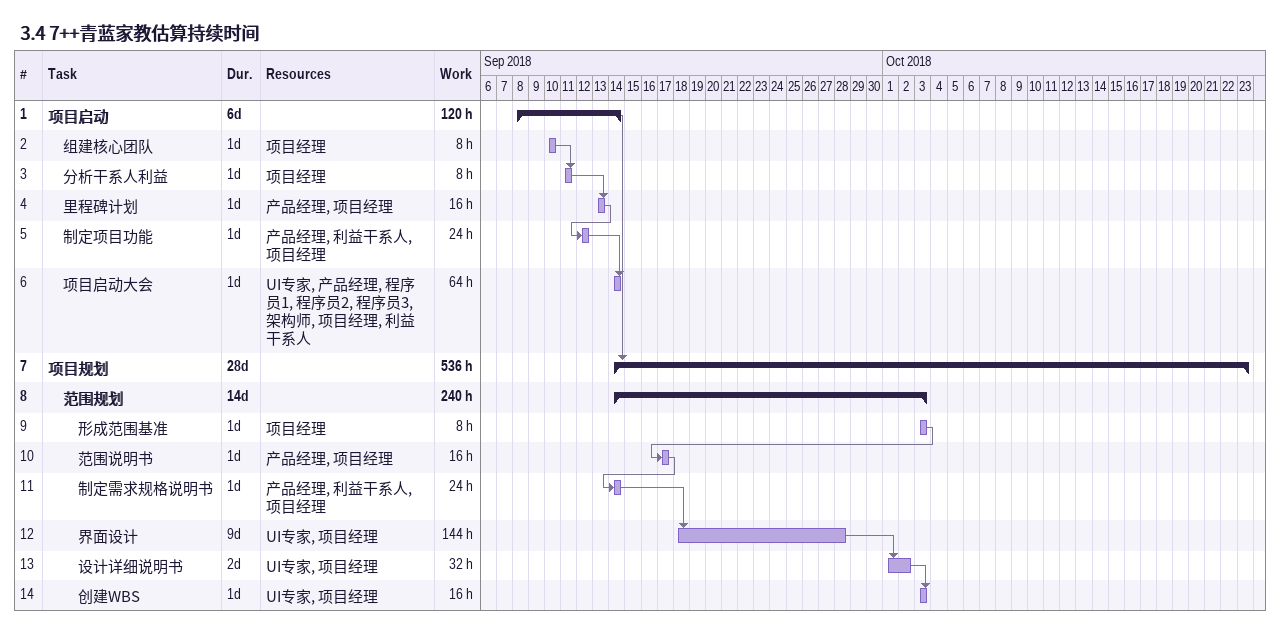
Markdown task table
3.4 7++青蓝家教估算持续时间

| ID | Level | Task | Duration | Start | Finish | Predecessors | Resources | Work (h) |
|---|---|---|---|---|---|---|---|---|
| 1 | 1 | **项目启动** | 6d | 2018-09-08 | 2018-09-14 |  |  | 120 |
| 2 | 2 | 组建核心团队 | 1d | 2018-09-10 | 2018-09-10 |  | 项目经理 | 8 |
| 3 | 2 | 分析干系人利益 | 1d | 2018-09-11 | 2018-09-11 | 2 | 项目经理 | 8 |
| 4 | 2 | 里程碑计划 | 1d | 2018-09-13 | 2018-09-13 | 3 | 产品经理, 项目经理 | 16 |
| 5 | 2 | 制定项目功能 | 1d | 2018-09-12 | 2018-09-12 | 4 | 产品经理, 利益干系人, 项目经理 | 24 |
| 6 | 2 | 项目启动大会 | 1d | 2018-09-14 | 2018-09-14 | 5 | UI专家, 产品经理, 程序员1, 程序员2, 程序员3, 架构师, 项目经理, 利益干系人 | 64 |
| 7 | 1 | **项目规划** | 28d | 2018-09-14 | 2018-10-23 | 1 |  | 536 |
| 8 | 2 | **范围规划** | 14d | 2018-09-14 | 2018-10-03 |  |  | 240 |
| 9 | 3 | 形成范围基准 | 1d | 2018-10-03 | 2018-10-03 |  | 项目经理 | 8 |
| 10 | 3 | 范围说明书 | 1d | 2018-09-17 | 2018-09-17 | 9 | 产品经理, 项目经理 | 16 |
| 11 | 3 | 制定需求规格说明书 | 1d | 2018-09-14 | 2018-09-14 | 10 | 产品经理, 利益干系人, 项目经理 | 24 |
| 12 | 3 | 界面设计 | 9d | 2018-09-18 | 2018-09-28 | 11 | UI专家, 项目经理 | 144 |
| 13 | 3 | 设计详细说明书 | 2d | 2018-10-01 | 2018-10-02 | 12 | UI专家, 项目经理 | 32 |
| 14 | 3 | 创建WBS | 1d | 2018-10-03 | 2018-10-03 | 13 | UI专家, 项目经理 | 16 |
